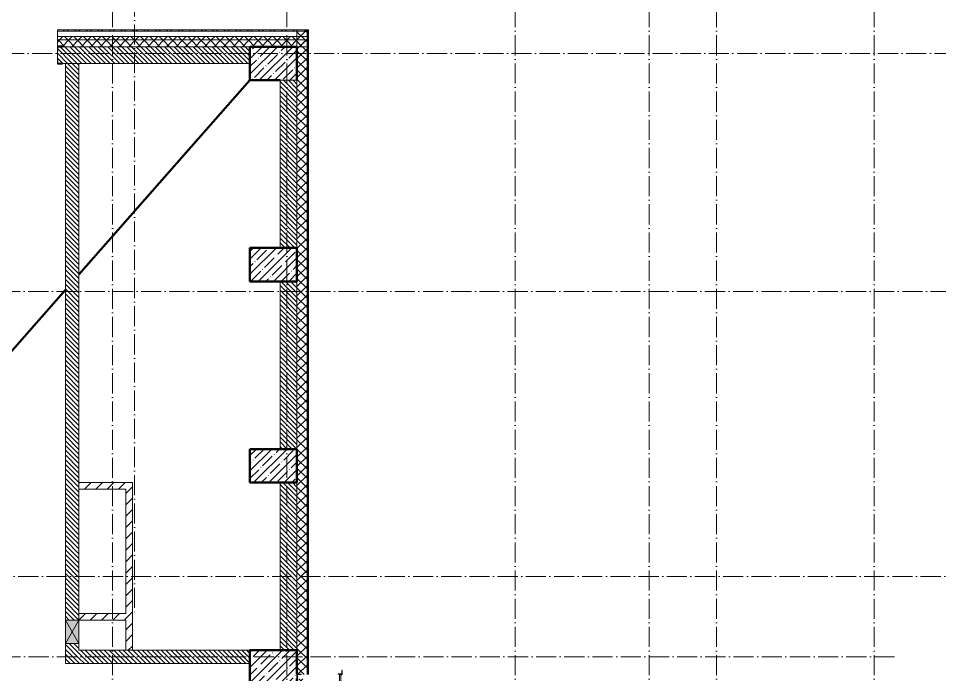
# Model space of a CAD drawing. Header units: millimetres. Extents: x -12989 to 629078, y -109036 to 555275.
# Drawn here: x 543060 to 556785, y -14198 to -4413 of the extents above; entities that cross this region are included whole.
import ezdxf

# ---------------------------------------------------------------- set-up
doc = ezdxf.new("R2010")
doc.units = ezdxf.units.MM
doc.linetypes.add('50_200_ШТРИХ_1Т_ш5_п1_п1_', pattern=[700, 500, -100, 0, -100])
for name, color, linetype, lineweight in [('A-DETL-____-OTLN-1', 7, 'Continuous', 50), ('A-DETL-GENF-OTLN', 7, 'Continuous', 9), ('A-GENM-____-MCUT', 7, 'Continuous', 25), ('A-GENM-____-OTLN', 7, 'Continuous', 9), ('A-GENM-____-OTLN-1', 7, 'Continuous', 25), ('A-GLAZ-____-OTLN', 7, 'Continuous', 9), ('A-WALL-____-MCUT', 7, 'Continuous', 13), ('A-WALL-____-MCUT-1', 7, 'Continuous', 9), ('A-WALL-____-PATT-1', 7, 'Continuous', 9), ('A-WALL-FNSH-MCUT-1', 7, 'Continuous', 9), ('S-COLS-____-MCUT', 7, 'Continuous', 50), ('S-COLS-____-OTLN', 7, 'Continuous', 9), ('S-GRID-____-OTLN-1', 7, '50_200_ШТРИХ_1Т_ш5_п1_п1_', 9)]:
    doc.layers.add(name, color=color, linetype=linetype, lineweight=lineweight)
pattern_1 = [(45, (523510.01, -90515.61), (-70.71068, 70.71068), []), (135, (523510.01, -90515.61), (-70.71068, -70.71068), [])]
pattern_2 = [(135, (523510.01, -90515.614), (-35.35534, -35.35534), [])]
pattern_3 = [(45, (523510.01, -90515.61), (-84.85281, 84.85281), [])]

# ---------------------------------------------------------------- blocks, each defined once
blk = doc.blocks.new('BSC_Колонна _Прямоугольная - 500х700-25279857-АР1_План отверстий 3 этажа в осях 1-64_Ю-ЯЯ')
at = {"layer": 'S-COLS-____-OTLN'}
h = blk.add_hatch(dxfattribs=at)
h.set_pattern_fill('FP_16', color=256, style=0, pattern_type=2)
h.set_pattern_definition([(315, (-76431.04, 23350), (114.04925, 114.04925), []), (315, (-76431.04, 23235.95), (114.04925, 114.04925), [201.613, -40.323, 3.353, -36.97])])
h.paths.add_polyline_path([(-250, -350), (250, -350), (250, 350), (-250, 350), (-250, -55)], flags=0)
at = {"layer": 'S-COLS-____-MCUT'}
for p, q in [((250, 350), (-250, 350)), ((-250, 350), (-250, -350)), ((250, -350), (250, 350)), ((-250, -350), (-170, -350)), ((-107, -350), (250, -350))]:
    blk.add_line(p, q, dxfattribs=at)
blk = doc.blocks.new('BSC_Колонна _Прямоугольная - 500х700-V69-АР1_План отверстий 3 этажа в осях 1-64_Ю-ЯЯ')
at = {"layer": 'S-COLS-____-OTLN'}
h = blk.add_hatch(dxfattribs=at)
h.set_pattern_fill('FP_78', color=256, style=0, pattern_type=2)
h.set_pattern_definition([(315, (-79431.04, 23350), (114.04925, 114.04925), []), (315, (-79431.04, 23235.95), (114.04925, 114.04925), [201.613, -40.323, 3.353, -36.97])])
h.paths.add_polyline_path([(-250, -350), (250, -350), (250, 350), (-250, 350)], flags=0)
at = {"layer": 'S-COLS-____-MCUT'}
for p, q in [((250, 350), (-250, 350)), ((-250, 350), (-250, -350)), ((250, -350), (250, 350)), ((-250, -350), (250, -350))]:
    blk.add_line(p, q, dxfattribs=at)
blk = doc.blocks.new('BSC_Колонна _Прямоугольная - 500х700-V70-АР1_План отверстий 3 этажа в осях 1-64_Ю-ЯЯ')
at = {"layer": 'S-COLS-____-OTLN'}
h = blk.add_hatch(dxfattribs=at)
h.set_pattern_fill('FP_79', color=256, style=0, pattern_type=2)
h.set_pattern_definition([(315, (-82431.04, 23350), (114.04925, 114.04925), []), (315, (-82431.04, 23235.95), (114.04925, 114.04925), [201.613, -40.323, 3.353, -36.97])])
h.paths.add_polyline_path([(-250, -350), (250, -350), (250, 350), (-250, 350)], flags=0)
at = {"layer": 'S-COLS-____-MCUT'}
for p, q in [((250, 350), (-250, 350)), ((-250, 350), (-250, -350)), ((250, -350), (250, 350)), ((-250, -350), (250, -350))]:
    blk.add_line(p, q, dxfattribs=at)
blk = doc.blocks.new('Фахверк_СКБ_Уголок - 250_3380-27498580-АР1_План отверстий 3 этажа в осях 1-64_Ю-ЯЯ')
at = {"layer": 'A-GENM-____-MCUT'}
for p, q in [((200, 181), (125, 181)), ((125, 181), (125, 106)), ((131, 106), (131, 175)), ((131, 175), (200, 175)), ((200, 175), (200, 181)), ((125, 106), (131, 106)), ((131, -6), (125, -6)), ((125, -6), (125, -81)), ((125, -81), (200, -81)), ((131, -75), (131, -6)), ((200, -75), (131, -75)), ((200, -81), (200, -75))]:
    blk.add_line(p, q, dxfattribs=at)
blk = doc.blocks.new('ЛМ_Арматурный стержень_ГОСТ 5781-82 - Ø 18 А240-29172526-АР1_План отверстий 3 этажа в осях 1-64_Ю-ЯЯ')
at = {"layer": 'A-GENM-____-OTLN'}
for p, q in [((24334, 76318), (24334, 75518)), ((24334, 76318), (24343, 76318)), ((24343, 76318), (24352, 76318)), ((24352, 75518), (24352, 76318)), ((24343, 75518), (24334, 75518)), ((24352, 75518), (24343, 75518))]:
    blk.add_line(p, q, dxfattribs=at)
blk = doc.blocks.new('ЛМ_Уголок_ГОСТ 8509-93 - L 63х63x6-29176215-АР1_План отверстий 3 этажа в осях 1-64_Ю-ЯЯ')
at = {"layer": 'A-GENM-____-MCUT'}
for p, q in [((24369, 76324), (24312, 76324)), ((24312, 76324), (24312, 76318)), ((24360, 76318), (24375, 76318)), ((24375, 76381), (24369, 76381)), ((24369, 76381), (24369, 76324)), ((24375, 76318), (24375, 76381))]:
    blk.add_line(p, q, dxfattribs=at)
blk = doc.blocks.new('ЛМ_Уголок_ГОСТ 8509-93 - L 63х63x6-29171483-АР1_План отверстий 3 этажа в осях 1-64_Ю-ЯЯ')
at = {"layer": 'A-GENM-____-OTLN'}
for p, q in [((23700, 76324), (23700, 76261)), ((23763, 76324), (23700, 76324)), ((23706, 76261), (23706, 76318)), ((23706, 76318), (23763, 76318)), ((23763, 76318), (23763, 76324)), ((23700, 76261), (23706, 76261))]:
    blk.add_line(p, q, dxfattribs=at)
blk = doc.blocks.new('AR_Отверстие прямоугольное _в стене_ - AR_Отверстие прямоугольное _в стене__ОВ-36906073-АР1_План отверстий 3 этажа в осях 1-64_Ю-ЯЯ')
at = {"layer": 'A-GLAZ-____-OTLN'}
blk.add_hatch(color=256, dxfattribs=at).paths.add_polyline_path([(175, 100), (-175, 100), (-175, -100), (175, -100)], flags=0)
at = {"layer": 'A-DETL-GENF-OTLN'}
for p, q in [((-175, -100), (-175, 100)), ((-175, 100), (175, 100)), ((175, 100), (-175, -100)), ((-175, 100), (175, -100)), ((175, 100), (-175, 100)), ((-175, 100), (-175, -100)), ((175, 100), (175, -100)), ((175, -100), (175, 100)), ((175, -100), (-175, -100)), ((-175, -100), (175, -100))]:
    blk.add_line(p, q, dxfattribs=at)
blk = doc.blocks.new('3эт')
at = {"layer": 'S-GRID-____-OTLN-1', "color": 251, "ltscale": 0.6, "true_color": 0x636466}
for p, q in [((304720.7, 4029.4), (304720.7, -33971.9)), ((307320.7, 4029.4), (307320.7, -20188)), ((310720.7, 4029.4), (310720.7, -33971.9)), ((312720.7, 4029.4), (312720.7, -20188)), ((313720.7, 4029.4), (313720.7, -33971.9)), ((316070.7, 4029.4), (316070.7, -20188)), ((305050.7, 3771.1), (305050.7, -9616.1)), ((387845.1, -1282.4), (279101.9, -1282.4)), ((279101.9, -4832.4), (387845.1, -4832.4)), ((330925.3, -9082.4), (279101.9, -9082.4)), ((316375.7, -10282.4), (279101.9, -10282.4))]:
    blk.add_line(p, q, dxfattribs=at)

msp = doc.modelspace()

# ---------------------------------------------------------------- hatches: boundary and pattern name
at = {"layer": 'A-WALL-____-PATT-1'}
h = msp.add_hatch(dxfattribs=at)
h.set_pattern_fill('FP_6', color=256, style=0, pattern_type=2)
h.set_pattern_definition([(45, (523510.01, -90515.61), (-85.53659, 85.53659), []), (45, (523567.03, -90515.61), (-85.53659, 85.53659), [])])
h.paths.add_polyline_path([(547379.0077, -4604.5723), (547379.0077, -4584.5723), (547360.0077, -4584.5723), (547360.0077, -4604.5723)], flags=0)
h.paths.add_polyline_path([(547210.0077, -4604.5723), (547210.0077, -4584.5723), (543640.0077, -4584.5723), (543640.0077, -4604.5723), (544705.5532, -4604.5723)], flags=0)
h.paths.add_polyline_path([(534140.0077, -4604.5723), (534140.0077, -4584.5723), (520830.0077, -4584.5723), (520830.0077, -4604.5723), (530565.8389, -4604.5723)], flags=0)
h = msp.add_hatch(dxfattribs=at)
h.set_pattern_fill('FP_4', color=256, style=0, pattern_type=2)
h.set_pattern_definition(pattern_1)
h.paths.add_polyline_path([(547360.0077, -22584.5723), (547360.0077, -21834.5723), (547216.0077, -21834.5723), (547216.0077, -21909.5723), (547210.0077, -21909.5723), (547210.0077, -22584.5723), (547356.7496, -22584.5723)], flags=0)
h.paths.add_polyline_path([(547360.0077, -20034.5723), (547360.0077, -14997.5723), (547273.0077, -14997.5723), (547273.0077, -15003.5723), (547210.0077, -15003.5723), (547210.0077, -19959.5723), (547216.0077, -19959.5723), (547216.0077, -20034.5723)], flags=0)
h.paths.add_polyline_path([(547225.0077, -14997.5723), (547225.0077, -14975.5723), (547216.0077, -14976.2292), (547216.0077, -14997.5723), (547220.0077, -14997.5723)], flags=0)
h.paths.add_polyline_path([(547220.0077, -14965.5723), (547225.0077, -14964.9155), (547225.7971, -14934.5723), (547360.0077, -14934.5723), (547360.0077, -14260.5723), (547225.0077, -14260.5723), (547225.0077, -14197.5723), (547216.0077, -14197.5723), (547216.0077, -14254.5723), (547210.0077, -14254.5723), (547210.0077, -14444.5723), (547230.0077, -14445.2422), (547230.0077, -14454.5723), (547210.0077, -14455.2292), (547210.0077, -14940.5723), (547216.0077, -14940.5723), (547216.0077, -14964.9155), (547220.0077, -14964.9155)], flags=0)
h.paths.add_polyline_path([(547360.0077, -14197.5723), (547360.0077, -4584.5723), (547210.0077, -4584.5723), (547210.0077, -14191.5723), (547273.0077, -14191.5723), (547273.0077, -14197.5723), (547356.7496, -14197.5723)], flags=0)
h = msp.add_hatch(dxfattribs=at)
h.set_pattern_fill('FP_4', color=256, style=0, pattern_type=2)
h.set_pattern_definition(pattern_1)
h.paths.add_polyline_path([(544705.5532, -4734.5723), (547360.0077, -4734.5723), (547360.0077, -4684.5723), (543640.0077, -4684.5723), (543640.0077, -4734.5723)], flags=0)
h.paths.add_polyline_path([(534140.0077, -4734.5723), (534140.0077, -4684.5723), (520960.0077, -4684.5723), (520960.0077, -4734.5723), (530565.8389, -4734.5723)], flags=0)
h = msp.add_hatch(dxfattribs=at)
h.set_pattern_fill('FP_4', color=256, style=0, pattern_type=2)
h.set_pattern_definition(pattern_1)
h.paths.add_polyline_path([(547360.0077, -4834.5723), (547360.0077, -4734.5723), (543640.0077, -4734.5723), (543640.0077, -4828.5723), (543715.0077, -4828.5723), (543715.0077, -4834.5723), (544705.5532, -4834.5723)], flags=0)
h.paths.add_polyline_path([(534065.0077, -4834.5723), (534065.0077, -4828.5723), (534140.0077, -4828.5723), (534140.0077, -4734.5723), (521060.0077, -4734.5723), (521060.0077, -4834.5723), (533410.0077, -4834.5723)], flags=0)
h = msp.add_hatch(dxfattribs=at)
h.set_pattern_fill('FP_9', color=256, style=0, pattern_type=2)
h.set_pattern_definition(pattern_2)
h.paths.add_polyline_path([(543760.0077, -5084.5723), (546510.0077, -5084.5723), (546510.0077, -4834.5723), (543646.0077, -4834.5723), (543646.0077, -4903.5723), (543640.0077, -4903.5723), (543640.0077, -5015.5723), (543646.0077, -5015.5723), (543646.0077, -5084.5723), (543715.0077, -5084.5723)], flags=0)
h = msp.add_hatch(dxfattribs=at)
h.set_pattern_fill('FP_9', color=256, style=0, pattern_type=2)
h.set_pattern_definition(pattern_2)
h.paths.add_polyline_path([(543960.0077, -14034.5723), (543960.0077, -13734.5723), (543760.0077, -13734.5723), (543760.0077, -14034.5723)], flags=0)
h.paths.add_polyline_path([(543960.0077, -13384.5723), (543960.0077, -5084.5723), (543760.0077, -5084.5723), (543760.0077, -13384.5723), (543949.722, -13384.5723)], flags=0)
h = msp.add_hatch(dxfattribs=at)
h.set_pattern_fill('FP_9', color=256, style=0, pattern_type=2)
h.set_pattern_definition(pattern_2)
h.paths.add_polyline_path([(547210.0077, -7834.5723), (547210.0077, -5334.5723), (546960.0077, -5334.5723), (546960.0077, -7834.5723)], flags=0)
h = msp.add_hatch(dxfattribs=at)
h.set_pattern_fill('FP_9', color=256, style=0, pattern_type=2)
h.set_pattern_definition(pattern_2)
h.paths.add_polyline_path([(547210.0077, -10834.5723), (547210.0077, -8334.5723), (546960.0077, -8334.5723), (546960.0077, -10834.5723)], flags=0)
h = msp.add_hatch(dxfattribs=at)
h.set_pattern_fill('FP_7', color=256, style=0, pattern_type=2)
h.set_pattern_definition(pattern_3)
h.paths.add_polyline_path([(544660.0077, -11434.5723), (544660.0077, -11334.5723), (543960.0077, -11334.5723), (543960.0077, -11434.5723)], flags=0)
h = msp.add_hatch(dxfattribs=at)
h.set_pattern_fill('FP_7', color=256, style=0, pattern_type=2)
h.set_pattern_definition(pattern_3)
h.paths.add_polyline_path([(544705.5532, -13834.5723), (544760.0077, -13834.5723), (544760.0077, -11334.5723), (544660.0077, -11334.5723), (544660.0077, -13834.5723)], flags=0)
h = msp.add_hatch(dxfattribs=at)
h.set_pattern_fill('FP_9', color=256, style=0, pattern_type=2)
h.set_pattern_definition(pattern_2)
h.paths.add_polyline_path([(547210.0077, -13834.5723), (547210.0077, -11334.5723), (546960.0077, -11334.5723), (546960.0077, -13834.5723)], flags=0)
h = msp.add_hatch(dxfattribs=at)
h.set_pattern_fill('FP_7', color=256, style=0, pattern_type=2)
h.set_pattern_definition(pattern_3)
h.paths.add_polyline_path([(544660.0077, -13384.5723), (544660.0077, -13284.5723), (543960.0077, -13284.5723), (543960.0077, -13384.5723)], flags=0)
h = msp.add_hatch(dxfattribs=at)
h.set_pattern_fill('FP_9', color=256, style=0, pattern_type=2)
h.set_pattern_definition(pattern_2)
h.paths.add_polyline_path([(546473.0175, -14034.5723), (546510.0077, -14034.5723), (546510.0077, -13834.5723), (543960.0077, -13834.5723), (543960.0077, -14034.5723), (544705.5532, -14034.5723)], flags=0)
at = {"layer": 'S-COLS-____-OTLN'}
h = msp.add_hatch(dxfattribs=at)
h.set_pattern_fill('FP_12', color=256, style=0, pattern_type=2)
h.set_pattern_definition([(45, (523510, -90515.61), (-114.04925, 114.04925), []), (45, (523624.06, -90515.61), (-114.04925, 114.04925), [201.612, -40.322, 3.353, -36.97])])
h.paths.add_polyline_path([(546960.0077, -5334.5723), (547210.0077, -5334.5723), (547210.0077, -4834.5723), (546510.0077, -4834.5723), (546510.0077, -5334.5723)], flags=0)

# ---------------------------------------------------------------- linework, layer by layer
at = {"layer": 'A-DETL-____-OTLN-1'}
for p, q in [((543960.0077, -8232.2996), (546510.0077, -5334.5723)), ((537010.0077, -16130.0269), (543760.0077, -8459.5723))]:
    msp.add_line(p, q, dxfattribs=at)
at = {"layer": 'A-WALL-____-MCUT'}
for p, q in [((547360.0077, -4604.5723), (543640.0077, -4604.5723)), ((543640.0077, -4604.5723), (543640.0077, -4828.5723)), ((547360.0077, -4834.5723), (547360.0077, -4604.5723)), ((543640.0077, -4903.5723), (543640.0077, -5015.5723)), ((547360.0077, -4834.5723), (543715.0077, -4834.5723)), ((546510.0077, -5084.5723), (546510.0077, -4834.5723)), ((543715.0077, -5084.5723), (543760.0077, -5084.5723)), ((543760.0077, -5084.5723), (543760.0077, -13384.5723)), ((543960.0077, -13384.5723), (543960.0077, -5084.5723)), ((543960.0077, -5084.5723), (546510.0077, -5084.5723)), ((546960.0077, -5334.5723), (546960.0077, -7834.5723)), ((547210.0077, -5334.5723), (547210.0077, -7834.5723)), ((546960.0077, -8334.5723), (546960.0077, -10834.5723)), ((547210.0077, -8334.5723), (547210.0077, -10834.5723)), ((546960.0077, -11334.5723), (546960.0077, -13834.5723)), ((547210.0077, -11334.5723), (547210.0077, -13834.5723)), ((543760.0077, -13734.5723), (543760.0077, -14034.5723)), ((543960.0077, -13834.5723), (543960.0077, -13734.5723)), ((546510.0077, -13834.5723), (543960.0077, -13834.5723)), ((543760.0077, -14034.5723), (546510.0077, -14034.5723))]:
    msp.add_line(p, q, dxfattribs=at)
at = {"layer": 'A-WALL-____-MCUT-1'}
for p, q in [((547210.0077, -4584.5723), (547210.0077, -5334.5723)), ((547360.0077, -4584.5723), (547210.0077, -4584.5723)), ((547360.0077, -4585.5723), (547360.0077, -4584.5723)), ((547366.0077, -14197.5723), (547366.0077, -4585.5723)), ((547372.0077, -14197.5723), (547372.0077, -4585.5723)), ((547360.0077, -4684.5723), (543640.0077, -4684.5723)), ((547360.0077, -4734.5723), (543640.0077, -4734.5723)), ((543960.0077, -5084.5723), (543760.0077, -5084.5723)), ((547210.0077, -5334.5723), (546960.0077, -5334.5723))]:
    msp.add_line(p, q, dxfattribs=at)
at = {"layer": 'A-WALL-FNSH-MCUT-1'}
for p, q in [((547210.0077, -4584.5723), (543640.0077, -4584.5723)), ((543640.0077, -4584.5723), (543640.0077, -4604.5723)), ((547379.0077, -4584.5723), (547360.0077, -4584.5723)), ((547360.0077, -4585.5723), (547360.0077, -14197.5723)), ((547380.0077, -4585.5723), (547360.0077, -4585.5723)), ((547360.0077, -4604.5723), (547379.0077, -4604.5723)), ((547379.0077, -4604.5723), (547379.0077, -4584.5723)), ((547380.0077, -14197.5723), (547380.0077, -4585.5723)), ((544760.0077, -11334.5723), (543960.0077, -11334.5723)), ((543960.0077, -11334.5723), (543960.0077, -11434.5723)), ((544760.0077, -13834.5723), (544760.0077, -11334.5723)), ((543960.0077, -11434.5723), (544660.0077, -11434.5723)), ((544660.0077, -11434.5723), (544660.0077, -13284.5723)), ((544660.0077, -13284.5723), (543960.0077, -13284.5723)), ((543960.0077, -13384.5723), (544660.0077, -13384.5723)), ((544660.0077, -13384.5723), (544660.0077, -13834.5723))]:
    msp.add_line(p, q, dxfattribs=at)
at = {"layer": 'S-COLS-____-MCUT'}
for p, q in [((547210.0077, -4834.5723), (546510.0077, -4834.5723)), ((546510.0077, -4834.5723), (546510.0077, -5334.5723)), ((547210.0077, -5334.5723), (547210.0077, -4834.5723)), ((546510.0077, -5334.5723), (546960.0077, -5334.5723))]:
    msp.add_line(p, q, dxfattribs=at)
at = {"layer": 'S-COLS-____-OTLN'}
msp.add_line((546960.0077, -5334.5723), (547210.0077, -5334.5723), dxfattribs=at)

# ---------------------------------------------------------------- block references
msp.add_blockref('3эт', (239739.3002, -3652.1582))
at = {"layer": 'A-GENM-____-OTLN'}
for name in ['ЛМ_Уголок_ГОСТ 8509-93 - L 63х63x6-29176215-АР1_План отверстий 3 этажа в осях 1-64_Ю-ЯЯ', 'ЛМ_Уголок_ГОСТ 8509-93 - L 63х63x6-29171483-АР1_План отверстий 3 этажа в осях 1-64_Ю-ЯЯ', 'ЛМ_Арматурный стержень_ГОСТ 5781-82 - Ø 18 А240-29172526-АР1_План отверстий 3 этажа в осях 1-64_Ю-ЯЯ']:
    msp.add_blockref(name, (523510.0077, -90515.6143), dxfattribs=at)
at = {"layer": 'A-GENM-____-OTLN-1'}
msp.add_blockref('Фахверк_СКБ_Уголок - 250_3380-27498580-АР1_План отверстий 3 этажа в осях 1-64_Ю-ЯЯ', (543515.0077, -5009.5723), dxfattribs=at)
at = {"layer": 'A-GLAZ-____-OTLN', "rotation": 269.9999999999999}
msp.add_blockref('AR_Отверстие прямоугольное _в стене_ - AR_Отверстие прямоугольное _в стене__ОВ-36906073-АР1_План отверстий 3 этажа в осях 1-64_Ю-ЯЯ', (543860.0077, -13559.5723), dxfattribs=at)
at = {"layer": 'S-COLS-____-OTLN', "rotation": 89.9999999999999}
for name, p in [('BSC_Колонна _Прямоугольная - 500х700-V70-АР1_План отверстий 3 этажа в осях 1-64_Ю-ЯЯ', (546860.0077, -8084.5723)), ('BSC_Колонна _Прямоугольная - 500х700-V69-АР1_План отверстий 3 этажа в осях 1-64_Ю-ЯЯ', (546860.0077, -11084.5723)), ('BSC_Колонна _Прямоугольная - 500х700-25279857-АР1_План отверстий 3 этажа в осях 1-64_Ю-ЯЯ', (546860.0077, -14084.5723))]:
    msp.add_blockref(name, p, dxfattribs=at)

doc.saveas('drawing.dxf')
